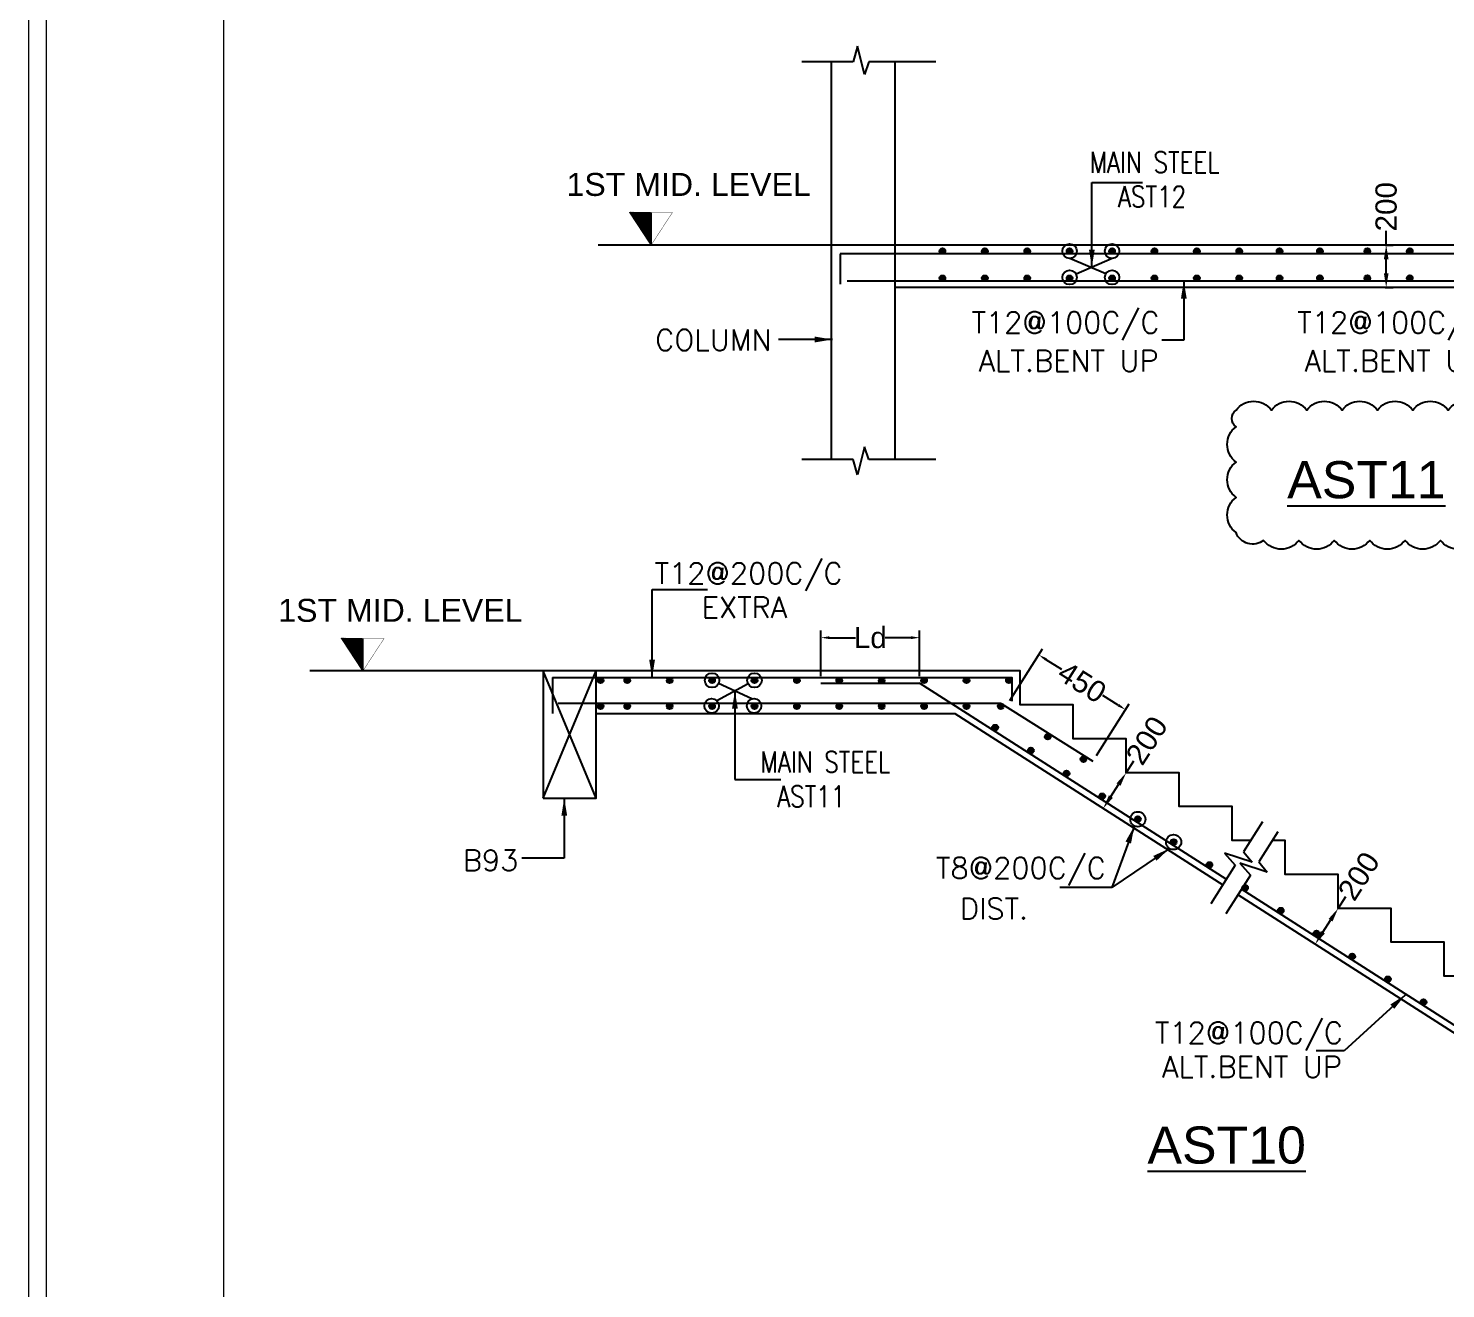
# Model space of a CAD drawing. Header units: metres. Extents: x 1798258 to 2151262, y -74142 to -14742.
# Drawn here: x 2067097 to 2087152, y -47756 to -29915 of the extents above; entities that cross this region are included whole.
import ezdxf
from ezdxf.enums import TextEntityAlignment as Align
from ezdxf.lldxf.tags import DXFTag

# ---------------------------------------------------------------- set-up
doc = ezdxf.new("R2010")
doc.units = ezdxf.units.M
doc.header["$MEASUREMENT"] = 0
for name, color, linetype in [('JW_  BAR', 221, 'Continuous'), ('JW_  SECTION', 4, 'Continuous'), ('JW_AREA', 2, 'Continuous'), ('JW_LEVEL', 7, 'Continuous')]:
    doc.layers.add(name, color=color, linetype=linetype)
doc.layers.add('JW_  TEMPLATE', color=7, linetype='Continuous', lineweight=0)
doc.layers.add('S-LINE-1', color=8, linetype='Continuous', lineweight=0)
doc.styles.add('new4', font='micross.ttf')
doc.styles.add('ROMANS', font='arial.ttf')
doc.styles.add('ROMANS-TITLE', font='ROMANS.shx', dxfattribs={"width": 0.8})
tags = doc.linetypes.add('HIDDEN', pattern=[0.375, 0.25, -0.125]).pattern_tags.tags
tags[6:7] = [DXFTag(74, 4), DXFTag(75, 0), DXFTag(340, '0'), DXFTag(46, 1.0), DXFTag(50, 0.0), DXFTag(44, 0.0), DXFTag(45, 0.0)]
tags[4:5] = [DXFTag(74, 4), DXFTag(75, 0), DXFTag(340, '0'), DXFTag(46, 1.0), DXFTag(50, 0.0), DXFTag(44, 0.0), DXFTag(45, 0.0)]
doc.dimstyles.new('100mm', dxfattribs={"dimscale": 100, "dimtxt": 1.5, "dimasz": 1.2, "dimexe": 1, "dimexo": 1, "dimgap": 0.09, "dimtad": 0, "dimdec": 0, "dimzin": 0, "dimdsep": 46, "dimtxsty": 'ROMANS', "dimcen": 0.09, "dimclrd": 8, "dimclre": 8, "dimclrt": 2, "dimadec": 0, "dimazin": 0, "dimtfac": 1, "dimtdec": 0, "dimtofl": 0, "dimtmove": 0, "dimatfit": 3, "dimfxl": 1, "dimtolj": 1, "dimtzin": 0, "dimarcsym": 0})

# ---------------------------------------------------------------- blocks, each defined once
blk = doc.blocks.new('*D30')
at = {"color": 8, "lineweight": -2, "transparency": 16777216}
for p, q in [((2085631, -42373), (2085738, -42204)), ((2085415, -42710), (2085523, -42541))]:
    blk.add_line(p, q, dxfattribs=at)
at = {"color": 8, "linetype": 'Continuous', "transparency": 16777216}
for points in [[(2085495, -42523), (2085551, -42559), (2085631, -42373)], [(2085387, -42692), (2085443, -42728), (2085307, -42878)]]:
    blk.add_solid(points, dxfattribs=at)
at = {"layer": 'Defpoints', "color": 0, "linetype": 'Continuous', "transparency": 16777216}
for p in [(2085631, -42373, 0), (2085307, -42878, 0), (2085307, -42878)]:
    blk.add_point(p, dxfattribs=at)
at = {"color": 2, "linetype": 'Continuous', "transparency": 16777216, "insert": (2085923, -41916), "char_height": 300, "attachment_point": 5, "rotation": 57.3808, "style": 'ROMANS'}
blk.add_mtext('\\A1;200', dxfattribs=at)
blk = doc.blocks.new('*D31')
at = {"layer": 'Defpoints', "color": 0, "ltscale": 1500, "transparency": 16777216}
for p in [(2081395, -38785), (2080933, -39516, 0), (2082159, -40292, 0)]:
    blk.add_point(p, dxfattribs=at)
at = {"layer": 'JW_  SECTION', "color": 8, "lineweight": -2, "ltscale": 1500, "transparency": 16777216}
for p, q in [((2080986, -39432), (2081448, -38701)), ((2081496, -38849), (2081716, -38988)), ((2082213, -40207), (2082675, -39476)), ((2082520, -39496), (2082301, -39358))]:
    blk.add_line(p, q, dxfattribs=at)
at = {"layer": 'JW_  SECTION', "color": 8, "ltscale": 1500, "transparency": 16777216}
for points in [[(2081507, -38832), (2081486, -38866), (2081395, -38785)], [(2082531, -39479), (2082509, -39513), (2082621, -39560)]]:
    blk.add_solid(points, dxfattribs=at)
at = {"layer": 'JW_  SECTION', "color": 2, "ltscale": 1500, "transparency": 16777216, "insert": (2082008, -39173), "char_height": 300, "attachment_point": 5, "rotation": 327.7071, "style": 'ROMANS'}
blk.add_mtext('\\A1;450', dxfattribs=at)
blk = doc.blocks.new('*D32')
at = {"layer": 'Defpoints', "color": 0, "ltscale": 1500, "transparency": 16777216}
for p in [(2078313, -38541), (2078313, -39186, 0), (2079709, -39186, 0)]:
    blk.add_point(p, dxfattribs=at)
at = {"layer": 'JW_  SECTION', "color": 8, "lineweight": -2, "ltscale": 1500, "transparency": 16777216}
for p, q in [((2078313, -39086), (2078313, -38441)), ((2079709, -39086), (2079709, -38441)), ((2078433, -38541), (2078800, -38541)), ((2079589, -38541), (2079223, -38541))]:
    blk.add_line(p, q, dxfattribs=at)
at = {"layer": 'JW_  SECTION', "color": 8, "ltscale": 1500, "transparency": 16777216}
for points in [[(2078433, -38521), (2078433, -38561), (2078313, -38541)], [(2079589, -38521), (2079589, -38561), (2079709, -38541)]]:
    blk.add_solid(points, dxfattribs=at)
at = {"layer": 'JW_  SECTION', "color": 2, "ltscale": 1500, "transparency": 16777216, "insert": (2079011, -38541), "char_height": 300, "attachment_point": 5, "style": 'ROMANS'}
blk.add_mtext('\\A1;Ld', dxfattribs=at)
blk = doc.blocks.new('*D41')
at = {"color": 8, "lineweight": -2, "transparency": 16777216}
for p, q in [((2082631, -40453), (2082738, -40284)), ((2082415, -40790), (2082523, -40621))]:
    blk.add_line(p, q, dxfattribs=at)
at = {"color": 8, "linetype": 'Continuous', "transparency": 16777216}
for points in [[(2082495, -40603), (2082551, -40639), (2082631, -40453)], [(2082387, -40772), (2082443, -40808), (2082307, -40958)]]:
    blk.add_solid(points, dxfattribs=at)
at = {"layer": 'Defpoints', "color": 0, "linetype": 'Continuous', "transparency": 16777216}
for p in [(2082631, -40453, 0), (2082307, -40958, 0), (2082307, -40958)]:
    blk.add_point(p, dxfattribs=at)
at = {"color": 2, "linetype": 'Continuous', "transparency": 16777216, "insert": (2082923, -39996), "char_height": 300, "attachment_point": 5, "rotation": 57.3808, "style": 'ROMANS'}
blk.add_mtext('\\A1;200', dxfattribs=at)
blk = doc.blocks.new('*D25')
at = {"color": 8, "lineweight": -2, "transparency": 16777216}
for p, q in [((2086311, -32984), (2086311, -32784)), ((2086298, -32984), (2086411, -32984)), ((2086311, -33384), (2086311, -33184)), ((2086298, -33584), (2086411, -33584))]:
    blk.add_line(p, q, dxfattribs=at)
at = {"color": 8, "transparency": 16777216}
for points in [[(2086344, -33184), (2086278, -33184), (2086311, -32984)], [(2086278, -33384), (2086344, -33384), (2086311, -33584)]]:
    blk.add_solid(points, dxfattribs=at)
at = {"layer": 'Defpoints', "color": 0, "transparency": 16777216}
for p in [(2086198, -32984), (2086311, -32984), (2086198, -33584)]:
    blk.add_point(p, dxfattribs=at)
at = {"color": 2, "transparency": 16777216, "insert": (2086311, -32441), "char_height": 300, "attachment_point": 5, "rotation": 90, "style": 'ROMANS'}
blk.add_mtext('\\A1;200', dxfattribs=at)

msp = doc.modelspace()

# ---------------------------------------------------------------- hatches: boundary and pattern name
at = {"layer": 'JW_  BAR'}
h = msp.add_hatch(color=256, dxfattribs=at)
h.dxf.hatch_style = 1
edge = h.paths.add_edge_path()
edge.add_arc((2080031.5, -33069), 40.5, -180, 180, ccw=False)
h = msp.add_hatch(color=256, dxfattribs=at)
h.dxf.hatch_style = 1
edge = h.paths.add_edge_path()
edge.add_arc((2080631.5, -33069), 40.5, -180, 180, ccw=False)
h = msp.add_hatch(color=256, dxfattribs=at)
h.dxf.hatch_style = 1
edge = h.paths.add_edge_path()
edge.add_arc((2081231.5, -33069), 40.5, 360, 720)
h = msp.add_hatch(color=256, dxfattribs=at)
h.dxf.hatch_style = 1
edge = h.paths.add_edge_path()
edge.add_arc((2081831.5, -33069), 40.5, 360, 720)
h = msp.add_hatch(color=256, dxfattribs=at)
h.dxf.hatch_style = 1
edge = h.paths.add_edge_path()
edge.add_arc((2082431.5, -33069), 40.5, 360, 720)
h = msp.add_hatch(color=256, dxfattribs=at)
h.dxf.hatch_style = 1
edge = h.paths.add_edge_path()
edge.add_arc((2083031.5, -33069), 40.5, 360, 720)
h = msp.add_hatch(color=256, dxfattribs=at)
h.dxf.hatch_style = 1
edge = h.paths.add_edge_path()
edge.add_arc((2083631.5, -33069), 40.5, 360, 720)
h = msp.add_hatch(color=256, dxfattribs=at)
h.dxf.hatch_style = 1
edge = h.paths.add_edge_path()
edge.add_arc((2084231.5, -33069), 40.5, 360, 720)
h = msp.add_hatch(color=256, dxfattribs=at)
h.dxf.hatch_style = 1
edge = h.paths.add_edge_path()
edge.add_arc((2084802, -33069), 40.5, 360, 720)
h = msp.add_hatch(color=256, dxfattribs=at)
h.dxf.hatch_style = 1
edge = h.paths.add_edge_path()
edge.add_arc((2085372.4, -33069), 40.5, 360, 720)
h = msp.add_hatch(color=256, dxfattribs=at)
h.dxf.hatch_style = 1
edge = h.paths.add_edge_path()
edge.add_arc((2086044.3, -33069), 40.5, 360, 720)
h = msp.add_hatch(color=256, dxfattribs=at)
h.dxf.hatch_style = 1
edge = h.paths.add_edge_path()
edge.add_arc((2086644.3, -33069), 40.5, 360, 720)
h = msp.add_hatch(color=256, dxfattribs=at)
h.dxf.hatch_style = 1
edge = h.paths.add_edge_path()
edge.add_arc((2080031.5, -33452.9), 40.5, -180, 180, ccw=False)
h = msp.add_hatch(color=256, dxfattribs=at)
h.dxf.hatch_style = 1
edge = h.paths.add_edge_path()
edge.add_arc((2080631.5, -33452.9), 40.5, -180, 180, ccw=False)
h = msp.add_hatch(color=256, dxfattribs=at)
h.dxf.hatch_style = 1
edge = h.paths.add_edge_path()
edge.add_arc((2081231.5, -33452.9), 40.5, 360, 720)
h = msp.add_hatch(color=256, dxfattribs=at)
h.dxf.hatch_style = 1
edge = h.paths.add_edge_path()
edge.add_arc((2081831.5, -33452.9), 40.5, 360, 720)
h = msp.add_hatch(color=256, dxfattribs=at)
h.dxf.hatch_style = 1
edge = h.paths.add_edge_path()
edge.add_arc((2082431.5, -33452.9), 40.5, 360, 720)
h = msp.add_hatch(color=256, dxfattribs=at)
h.dxf.hatch_style = 1
edge = h.paths.add_edge_path()
edge.add_arc((2083031.5, -33452.9), 40.5, 360, 720)
h = msp.add_hatch(color=256, dxfattribs=at)
h.dxf.hatch_style = 1
edge = h.paths.add_edge_path()
edge.add_arc((2083631.5, -33452.9), 40.5, 360, 720)
h = msp.add_hatch(color=256, dxfattribs=at)
h.dxf.hatch_style = 1
edge = h.paths.add_edge_path()
edge.add_arc((2084231.5, -33452.9), 40.5, 360, 720)
h = msp.add_hatch(color=256, dxfattribs=at)
h.dxf.hatch_style = 1
edge = h.paths.add_edge_path()
edge.add_arc((2084802, -33452.9), 40.5, 360, 720)
h = msp.add_hatch(color=256, dxfattribs=at)
h.dxf.hatch_style = 1
edge = h.paths.add_edge_path()
edge.add_arc((2085372.4, -33450.6), 40.5, 360, 720)
h = msp.add_hatch(color=256, dxfattribs=at)
h.dxf.hatch_style = 1
edge = h.paths.add_edge_path()
edge.add_arc((2086044.3, -33450.6), 40.5, 360, 720)
h = msp.add_hatch(color=256, dxfattribs=at)
h.dxf.hatch_style = 1
edge = h.paths.add_edge_path()
edge.add_arc((2086644.3, -33450.6), 40.5, 360, 720)
h = msp.add_hatch(color=256, dxfattribs=at)
h.dxf.hatch_style = 1
edge = h.paths.add_edge_path()
edge.add_arc((2075194.4, -39145.1), 40.5, -180, 180, ccw=False)
h = msp.add_hatch(color=256, dxfattribs=at)
h.dxf.hatch_style = 1
edge = h.paths.add_edge_path()
edge.add_arc((2075572, -39145.1), 40.5, 360, 720)
h = msp.add_hatch(color=256, dxfattribs=at)
h.dxf.hatch_style = 1
edge = h.paths.add_edge_path()
edge.add_arc((2076172, -39145.1), 40.5, 360, 720)
h = msp.add_hatch(color=256, dxfattribs=at)
h.dxf.hatch_style = 1
edge = h.paths.add_edge_path()
edge.add_arc((2076772, -39145.1), 40.5, 360, 720)
h = msp.add_hatch(color=256, dxfattribs=at)
h.dxf.hatch_style = 1
edge = h.paths.add_edge_path()
edge.add_arc((2077372, -39145.1), 40.5, -180, 180, ccw=False)
h = msp.add_hatch(color=256, dxfattribs=at)
h.dxf.hatch_style = 1
edge = h.paths.add_edge_path()
edge.add_arc((2077972, -39145.1), 40.5, -180, 180, ccw=False)
h = msp.add_hatch(color=256, dxfattribs=at)
h.dxf.hatch_style = 1
edge = h.paths.add_edge_path()
edge.add_arc((2078572, -39145.1), 40.5, 360, 720)
h = msp.add_hatch(color=256, dxfattribs=at)
h.dxf.hatch_style = 1
edge = h.paths.add_edge_path()
edge.add_arc((2079172, -39145.1), 40.5, -180, 180, ccw=False)
h = msp.add_hatch(color=256, dxfattribs=at)
h.dxf.hatch_style = 1
edge = h.paths.add_edge_path()
edge.add_arc((2079772, -39145.1), 40.5, -180, 180, ccw=False)
h = msp.add_hatch(color=256, dxfattribs=at)
h.dxf.hatch_style = 1
edge = h.paths.add_edge_path()
edge.add_arc((2080372, -39145.1), 40.5, -180, 180, ccw=False)
h = msp.add_hatch(color=256, dxfattribs=at)
h.dxf.hatch_style = 1
edge = h.paths.add_edge_path()
edge.add_arc((2080972, -39145.1), 40.5, 360, 720)
h = msp.add_hatch(color=256, dxfattribs=at)
h.dxf.hatch_style = 1
edge = h.paths.add_edge_path()
edge.add_arc((2075194.4, -39512.9), 40.5, -180, 180, ccw=False)
h = msp.add_hatch(color=256, dxfattribs=at)
h.dxf.hatch_style = 1
edge = h.paths.add_edge_path()
edge.add_arc((2075572, -39512.9), 40.5, 360, 720)
h = msp.add_hatch(color=256, dxfattribs=at)
h.dxf.hatch_style = 1
edge = h.paths.add_edge_path()
edge.add_arc((2076172, -39512.9), 40.5, 360, 720)
h = msp.add_hatch(color=256, dxfattribs=at)
h.dxf.hatch_style = 1
edge = h.paths.add_edge_path()
edge.add_arc((2076772, -39512.9), 40.5, 360, 720)
h = msp.add_hatch(color=256, dxfattribs=at)
h.dxf.hatch_style = 1
edge = h.paths.add_edge_path()
edge.add_arc((2077372, -39512.9), 40.5, -180, 180, ccw=False)
h = msp.add_hatch(color=256, dxfattribs=at)
h.dxf.hatch_style = 1
edge = h.paths.add_edge_path()
edge.add_arc((2077972, -39512.9), 40.5, -180, 180, ccw=False)
h = msp.add_hatch(color=256, dxfattribs=at)
h.dxf.hatch_style = 1
edge = h.paths.add_edge_path()
edge.add_arc((2078572, -39512.9), 40.5, 360, 720)
h = msp.add_hatch(color=256, dxfattribs=at)
h.dxf.hatch_style = 1
edge = h.paths.add_edge_path()
edge.add_arc((2079172, -39512.9), 40.5, -180, 180, ccw=False)
h = msp.add_hatch(color=256, dxfattribs=at)
h.dxf.hatch_style = 1
edge = h.paths.add_edge_path()
edge.add_arc((2079772, -39512.9), 40.5, -180, 180, ccw=False)
h = msp.add_hatch(color=256, dxfattribs=at)
h.dxf.hatch_style = 1
edge = h.paths.add_edge_path()
edge.add_arc((2080372, -39512.9), 40.5, -180, 180, ccw=False)
h = msp.add_hatch(color=256, dxfattribs=at)
h.dxf.hatch_style = 1
edge = h.paths.add_edge_path()
edge.add_arc((2080856, -39512.9), 40.5, 360, 720)
h = msp.add_hatch(color=256, dxfattribs=at)
h.dxf.hatch_style = 1
edge = h.paths.add_edge_path()
edge.add_arc((2080777.9, -39814.5), 40.5, 360, 720)
h = msp.add_hatch(color=256, dxfattribs=at)
h.dxf.hatch_style = 1
edge = h.paths.add_edge_path()
edge.add_arc((2081522.2, -39942.5), 40.5, 360, 720)
h = msp.add_hatch(color=256, dxfattribs=at)
h.dxf.hatch_style = 1
edge = h.paths.add_edge_path()
edge.add_arc((2081283.1, -40138.3), 40.5, 360, 720)
h = msp.add_hatch(color=256, dxfattribs=at)
h.dxf.hatch_style = 1
edge = h.paths.add_edge_path()
edge.add_arc((2082026.5, -40261.2), 40.5, 360, 720)
h = msp.add_hatch(color=256, dxfattribs=at)
h.dxf.hatch_style = 1
edge = h.paths.add_edge_path()
edge.add_arc((2081788.2, -40462.1), 40.5, 360, 720)
h = msp.add_hatch(color=256, dxfattribs=at)
h.dxf.hatch_style = 1
edge = h.paths.add_edge_path()
edge.add_arc((2082293.4, -40785.9), 40.5, 360, 720)
h = msp.add_hatch(color=256, dxfattribs=at)
h.dxf.hatch_style = 1
edge = h.paths.add_edge_path()
edge.add_arc((2082798.5, -41109.6), 40.5, 360, 720)
h = msp.add_hatch(color=256, dxfattribs=at)
h.dxf.hatch_style = 1
edge = h.paths.add_edge_path()
edge.add_arc((2083303.6, -41433.4), 40.5, 360, 720)
h = msp.add_hatch(color=256, dxfattribs=at)
h.dxf.hatch_style = 1
edge = h.paths.add_edge_path()
edge.add_arc((2083808.8, -41757.2), 40.5, 360, 720)
h = msp.add_hatch(color=256, dxfattribs=at)
h.dxf.hatch_style = 1
edge = h.paths.add_edge_path()
edge.add_arc((2084313.9, -42081), 40.5, 360, 720)
h = msp.add_hatch(color=256, dxfattribs=at)
h.dxf.hatch_style = 1
edge = h.paths.add_edge_path()
edge.add_arc((2084819.1, -42404.8), 40.5, 360, 720)
h = msp.add_hatch(color=256, dxfattribs=at)
h.dxf.hatch_style = 1
edge = h.paths.add_edge_path()
edge.add_arc((2085324.2, -42728.5), 40.5, 360, 720)
h = msp.add_hatch(color=256, dxfattribs=at)
h.dxf.hatch_style = 1
edge = h.paths.add_edge_path()
edge.add_arc((2085829.3, -43052.3), 40.5, 360, 720)
h = msp.add_hatch(color=256, dxfattribs=at)
h.dxf.hatch_style = 1
edge = h.paths.add_edge_path()
edge.add_arc((2086334.5, -43376.1), 40.5, 360, 720)
h = msp.add_hatch(color=256, dxfattribs=at)
h.dxf.hatch_style = 1
edge = h.paths.add_edge_path()
edge.add_arc((2086839.6, -43699.9), 40.5, 360, 720)
at = {"layer": 'JW_LEVEL'}
h = msp.add_hatch(dxfattribs=at)
h.set_pattern_fill('ANSI31', color=1, scale=2, style=0)
h.set_pattern_definition([(45, (1230104.72328, 1041360.09482), (-0.176776695297, 0.176776695297), [])])
h.paths.add_polyline_path([(2075909.2, -32983.8), (2075909.2, -32522.7), (2075607.2, -32522.7)])
h = msp.add_hatch(dxfattribs=at)
h.set_pattern_fill('ANSI31', color=1, scale=2, style=0)
h.set_pattern_definition([(45, (1226025.62056, 1035331.06105), (-0.176776695297, 0.176776695297), [])])
h.paths.add_polyline_path([(2071830.1, -39012.8), (2071830.1, -38551.7), (2071528.1, -38551.7)])

# ---------------------------------------------------------------- linework, layer by layer
msp.add_lwpolyline([(2084186, -35320.5, -0.5), (2084686, -35320.5, -0.5), (2085186, -35320.5, -0.5), (2085686, -35320.5, -0.5), (2086186, -35320.5, -0.5), (2086686, -35320.5, -0.5), (2087186, -35320.5, -0.5), (2087686, -35320.5, -0.5), (2087960, -35546.5, -0.5), (2087960, -36046.5, -0.5), (2087960, -36546.5, -0.5), (2087960, -37046.5, -0.5), (2087577, -37163.5, -0.5), (2087077, -37163.5, -0.5), (2086577, -37163.5, -0.5), (2086077, -37163.5, -0.5), (2085577, -37163.5, -0.5), (2085077, -37163.5, -0.5), (2084577, -37163.5, -0.5), (2084186, -37054.5, -0.5), (2084186, -36554.5, -0.5), (2084186, -36054.5, -0.5), (2084186, -35554.5, -0.5)], format="xyb", close=True)
at = {"layer": 'JW_  BAR'}
for p, q in [((2080072, -33069, -54176), (2079991, -33069, -54176)), ((2080031.5, -33028.5, -54176), (2080031.5, -33109.5, -54176)), ((2080672, -33069, -54176), (2080591, -33069, -54176)), ((2080631.5, -33028.5, -54176), (2080631.5, -33109.5, -54176)), ((2081191, -33069, -54176), (2081272, -33069, -54176)), ((2081231.5, -33028.5, -54176), (2081231.5, -33109.5, -54176)), ((2081791, -33069, -54176), (2081872, -33069, -54176)), ((2081831.5, -33028.5, -54176), (2081831.5, -33109.5, -54176)), ((2082391, -33069, -54176), (2082472, -33069, -54176)), ((2082431.5, -33028.5, -54176), (2082431.5, -33109.5, -54176)), ((2082991, -33069, -54176), (2083072, -33069, -54176)), ((2083031.5, -33028.5, -54176), (2083031.5, -33109.5, -54176)), ((2083591, -33069, -54176), (2083672, -33069, -54176)), ((2083631.5, -33028.5, -54176), (2083631.5, -33109.5, -54176)), ((2084191, -33069, -54176), (2084272, -33069, -54176)), ((2084231.5, -33028.5, -54176), (2084231.5, -33109.5, -54176)), ((2084761.5, -33069, -54176), (2084842.5, -33069, -54176)), ((2084802, -33028.5, -54176), (2084802, -33109.5, -54176)), ((2085331.9, -33069, -54176), (2085412.9, -33069, -54176)), ((2085372.4, -33028.5, -54176), (2085372.4, -33109.5, -54176)), ((2086003.8, -33069, -54176), (2086084.8, -33069, -54176)), ((2086044.3, -33028.5, -54176), (2086044.3, -33109.5, -54176)), ((2086603.8, -33069, -54176), (2086684.8, -33069, -54176)), ((2086644.3, -33028.5, -54176), (2086644.3, -33109.5, -54176)), ((2080072, -33452.9, -54176), (2079991, -33452.9, -54176)), ((2080031.5, -33412.4, -54176), (2080031.5, -33493.4, -54176)), ((2080672, -33452.9, -54176), (2080591, -33452.9, -54176)), ((2080631.5, -33412.4, -54176), (2080631.5, -33493.4, -54176)), ((2081191, -33452.9, -54176), (2081272, -33452.9, -54176)), ((2081231.5, -33412.4, -54176), (2081231.5, -33493.4, -54176)), ((2081791, -33452.9, -54176), (2081872, -33452.9, -54176)), ((2081831.5, -33412.4, -54176), (2081831.5, -33493.4, -54176)), ((2082391, -33452.9, -54176), (2082472, -33452.9, -54176)), ((2082431.5, -33412.4, -54176), (2082431.5, -33493.4, -54176)), ((2082991, -33452.9, -54176), (2083072, -33452.9, -54176)), ((2083031.5, -33412.4, -54176), (2083031.5, -33493.4, -54176)), ((2083591, -33452.9, -54176), (2083672, -33452.9, -54176)), ((2083631.5, -33412.4, -54176), (2083631.5, -33493.4, -54176)), ((2084191, -33452.9, -54176), (2084272, -33452.9, -54176)), ((2084231.5, -33412.4, -54176), (2084231.5, -33493.4, -54176)), ((2084761.5, -33452.9, -54176), (2084842.5, -33452.9, -54176)), ((2084802, -33412.4, -54176), (2084802, -33493.4, -54176)), ((2085331.9, -33450.6, -54176), (2085412.9, -33450.6, -54176)), ((2085372.4, -33410.1, -54176), (2085372.4, -33491.1, -54176)), ((2086003.8, -33450.6, -54176), (2086084.8, -33450.6, -54176)), ((2086044.3, -33410.1, -54176), (2086044.3, -33491.1, -54176)), ((2086603.8, -33450.6, -54176), (2086684.8, -33450.6, -54176)), ((2086644.3, -33410.1, -54176), (2086644.3, -33491.1, -54176)), ((2075194.4, -39104.6, -54176), (2075194.4, -39185.6, -54176)), ((2075572, -39104.6, -54176), (2075572, -39185.6, -54176)), ((2076172, -39104.6, -54176), (2076172, -39185.6, -54176)), ((2076772, -39104.6, -54176), (2076772, -39185.6, -54176)), ((2077372, -39104.6, -54176), (2077372, -39185.6, -54176)), ((2077972, -39104.6, -54176), (2077972, -39185.6, -54176)), ((2078572, -39104.6, -54176), (2078572, -39185.6, -54176)), ((2079172, -39104.6, -54176), (2079172, -39185.6, -54176)), ((2079772, -39104.6, -54176), (2079772, -39185.6, -54176)), ((2080372, -39104.6, -54176), (2080372, -39185.6, -54176)), ((2080972, -39104.6, -54176), (2080972, -39185.6, -54176)), ((2075234.9, -39145.1, -54176), (2075153.9, -39145.1, -54176)), ((2075531.5, -39145.1, -54176), (2075612.5, -39145.1, -54176)), ((2076131.5, -39145.1, -54176), (2076212.5, -39145.1, -54176)), ((2076731.5, -39145.1, -54176), (2076812.5, -39145.1, -54176)), ((2077412.5, -39145.1, -54176), (2077331.5, -39145.1, -54176)), ((2078012.5, -39145.1, -54176), (2077931.5, -39145.1, -54176)), ((2078531.5, -39145.1, -54176), (2078612.5, -39145.1, -54176)), ((2079212.5, -39145.1, -54176), (2079131.5, -39145.1, -54176)), ((2079812.5, -39145.1, -54176), (2079731.5, -39145.1, -54176)), ((2080412.5, -39145.1, -54176), (2080331.5, -39145.1, -54176)), ((2080931.5, -39145.1, -54176), (2081012.5, -39145.1, -54176)), ((2075194.4, -39472.4, -54176), (2075194.4, -39553.4, -54176)), ((2075572, -39472.4, -54176), (2075572, -39553.4, -54176)), ((2076172, -39472.4, -54176), (2076172, -39553.4, -54176)), ((2076772, -39472.4, -54176), (2076772, -39553.4, -54176)), ((2077372, -39472.4, -54176), (2077372, -39553.4, -54176)), ((2077972, -39472.4, -54176), (2077972, -39553.4, -54176)), ((2078572, -39472.4, -54176), (2078572, -39553.4, -54176)), ((2079172, -39472.4, -54176), (2079172, -39553.4, -54176)), ((2079772, -39472.4, -54176), (2079772, -39553.4, -54176)), ((2080372, -39472.4, -54176), (2080372, -39553.4, -54176)), ((2080856, -39472.4, -54176), (2080856, -39553.4, -54176)), ((2075234.9, -39512.9, -54176), (2075153.9, -39512.9, -54176)), ((2075531.5, -39512.9, -54176), (2075612.5, -39512.9, -54176)), ((2076131.5, -39512.9, -54176), (2076212.5, -39512.9, -54176)), ((2076731.5, -39512.9, -54176), (2076812.5, -39512.9, -54176)), ((2077412.5, -39512.9, -54176), (2077331.5, -39512.9, -54176)), ((2078012.5, -39512.9, -54176), (2077931.5, -39512.9, -54176)), ((2078531.5, -39512.9, -54176), (2078612.5, -39512.9, -54176)), ((2079212.5, -39512.9, -54176), (2079131.5, -39512.9, -54176)), ((2079812.5, -39512.9, -54176), (2079731.5, -39512.9, -54176)), ((2080412.5, -39512.9, -54176), (2080331.5, -39512.9, -54176)), ((2080815.5, -39512.9, -54176), (2080896.5, -39512.9, -54176)), ((2080737.4, -39814.5, -54176), (2080818.4, -39814.5, -54176)), ((2080777.9, -39774, -54176), (2080777.9, -39855, -54176)), ((2081522.2, -39902, -54176), (2081522.2, -39983, -54176)), ((2081283.1, -40097.8, -54176), (2081283.1, -40178.8, -54176)), ((2081481.7, -39942.5, -54176), (2081562.7, -39942.5, -54176)), ((2081242.6, -40138.3, -54176), (2081323.6, -40138.3, -54176)), ((2081986, -40261.2, -54176), (2082067, -40261.2, -54176)), ((2082026.5, -40220.7, -54176), (2082026.5, -40301.7, -54176)), ((2081747.7, -40462.1, -54176), (2081828.7, -40462.1, -54176)), ((2081788.2, -40421.6, -54176), (2081788.2, -40502.6, -54176)), ((2082252.9, -40785.9, -54176), (2082333.9, -40785.9, -54176)), ((2082293.4, -40745.4, -54176), (2082293.4, -40826.4, -54176)), ((2082758, -41109.6, -54176), (2082839, -41109.6, -54176)), ((2082798.5, -41069.1, -54176), (2082798.5, -41150.1, -54176)), ((2083263.1, -41433.4, -54176), (2083344.1, -41433.4, -54176)), ((2083303.6, -41392.9, -54176), (2083303.6, -41473.9, -54176)), ((2083768.3, -41757.2, -54176), (2083849.3, -41757.2, -54176)), ((2083808.8, -41716.7, -54176), (2083808.8, -41797.7, -54176)), ((2084273.4, -42081, -54176), (2084354.4, -42081, -54176)), ((2084313.9, -42040.5, -54176), (2084313.9, -42121.5, -54176)), ((2084778.6, -42404.8, -54176), (2084859.6, -42404.8, -54176)), ((2084819.1, -42364.3, -54176), (2084819.1, -42445.3, -54176)), ((2085324.2, -42688, -54176), (2085324.2, -42769, -54176)), ((2085283.7, -42728.5, -54176), (2085364.7, -42728.5, -54176)), ((2085788.8, -43052.3, -54176), (2085869.8, -43052.3, -54176)), ((2085829.3, -43011.8, -54176), (2085829.3, -43092.8, -54176)), ((2086294, -43376.1, -54176), (2086375, -43376.1, -54176)), ((2086334.5, -43335.6, -54176), (2086334.5, -43416.6, -54176)), ((2086799.1, -43699.9, -54176), (2086880.1, -43699.9, -54176)), ((2086839.6, -43659.4, -54176), (2086839.6, -43740.4, -54176))]:
    msp.add_line(p, q, dxfattribs=at)
at = {"layer": 'JW_  BAR', "ltscale": 1500}
for p, q in [((2085581.9, -33109.5, -54176), (2078584.6, -33109.5, -54176)), ((2078584.6, -33109.5, -54176), (2078584.6, -33536.6, -54176)), ((2092734.9, -33109.5, -54176), (2085236.3, -33109.5, -54176)), ((2085469.1, -33493.8, -54176), (2078683.5, -33493.8, -54176)), ((2092601.1, -33493.8, -54176), (2085137.4, -33493.8, -54176)), ((2074514.9, -39102.8, -54176), (2074514.9, -39613.8, -54176)), ((2078313, -39185.6, -54176), (2079709.4, -39185.6, -54176)), ((2084047.4, -41961.9, -54176), (2079709.4, -39185.6, -54176)), ((2080860.5, -39470.6, -54176), (2074595.8, -39470.6, -54176)), ((2080860.5, -39470.6, -54176), (2082159.4, -40291.5, -54176)), ((2087654.8, -44270.6, -54176), (2084264.6, -42100.9, -54176))]:
    msp.add_line(p, q, dxfattribs=at)
at = {"layer": 'JW_  BAR', "ltscale": 1500, "elevation": -54176, "flags": 128}
msp.add_lwpolyline([(2074514.9, -39102.8), (2081012.5, -39102.8), (2081012.5, -39439.3)], dxfattribs=at)
at = {"layer": 'JW_  BAR'}
for centre in [(2080031.5, -33069, -54176), (2080631.5, -33069, -54176), (2081231.5, -33069, -54176), (2081831.5, -33069, -54176), (2082431.5, -33069, -54176), (2083031.5, -33069, -54176), (2083631.5, -33069, -54176), (2084231.5, -33069, -54176), (2084802, -33069, -54176), (2085372.4, -33069, -54176), (2086044.3, -33069, -54176), (2086644.3, -33069, -54176), (2080031.5, -33452.9, -54176), (2080631.5, -33452.9, -54176), (2081231.5, -33452.9, -54176), (2081831.5, -33452.9, -54176), (2082431.5, -33452.9, -54176), (2083031.5, -33452.9, -54176), (2083631.5, -33452.9, -54176), (2084231.5, -33452.9, -54176), (2084802, -33452.9, -54176), (2085372.4, -33450.6, -54176), (2086044.3, -33450.6, -54176), (2086644.3, -33450.6, -54176), (2075194.4, -39145.1, -54176), (2075572, -39145.1, -54176), (2076172, -39145.1, -54176), (2076772, -39145.1, -54176), (2077372, -39145.1, -54176), (2077972, -39145.1, -54176), (2078572, -39145.1, -54176), (2079172, -39145.1, -54176), (2079772, -39145.1, -54176), (2080372, -39145.1, -54176), (2080972, -39145.1, -54176), (2075194.4, -39512.9, -54176), (2075572, -39512.9, -54176), (2076172, -39512.9, -54176), (2076772, -39512.9, -54176), (2077372, -39512.9, -54176), (2077972, -39512.9, -54176), (2078572, -39512.9, -54176), (2079172, -39512.9, -54176), (2079772, -39512.9, -54176), (2080372, -39512.9, -54176), (2080856, -39512.9, -54176), (2080777.9, -39814.5, -54176), (2081522.2, -39942.5, -54176), (2081283.1, -40138.3, -54176), (2082026.5, -40261.2, -54176), (2081788.2, -40462.1, -54176), (2082293.4, -40785.9, -54176), (2082798.5, -41109.6, -54176), (2083303.6, -41433.4, -54176), (2083808.8, -41757.2, -54176), (2084313.9, -42081, -54176), (2084819.1, -42404.8, -54176), (2085324.2, -42728.5, -54176), (2085829.3, -43052.3, -54176), (2086334.5, -43376.1, -54176), (2086839.6, -43699.9, -54176)]:
    msp.add_circle(centre, 40.5, dxfattribs=at)
at = {"layer": 'JW_  SECTION', "color": 8, "ltscale": 4500}
for p, q in [((2078828.7, -30169.8, -54176), (2078766.9, -30388, -54176)), ((2078928.9, -30566.9, -54176), (2078828.7, -30169.8, -54176)), ((2078766.9, -30388, -54176), (2078042.7, -30388, -54176)), ((2078988, -30388, -54176), (2078928.9, -30566.9, -54176)), ((2079937.2, -30388, -54176), (2078988, -30388, -54176)), ((2078928.9, -35839, -54176), (2078828.7, -36236.1, -54176)), ((2078988, -36017.9, -54176), (2078928.9, -35839, -54176)), ((2078766.9, -36017.9, -54176), (2078042.7, -36017.9, -54176)), ((2078828.7, -36236.1, -54176), (2078766.9, -36017.9, -54176)), ((2079937.2, -36017.9, -54176), (2078988, -36017.9, -54176)), ((2084561.3, -41148.8, -45207.8), (2084293.7, -41572.2, -45207.8)), ((2084776.8, -41290.5, -45207.8), (2084509.2, -41713.9, -45207.8)), ((2084413.3, -41717.7, -45207.8), (2084024.1, -41590.2, -45207.8)), ((2084024.1, -41590.2, -45207.8), (2084175.5, -41759.1, -45207.8)), ((2084293.7, -41572.2, -45207.8), (2084413.3, -41717.7, -45207.8)), ((2084509.2, -41713.9, -45207.8), (2084628.9, -41859.4, -45207.8)), ((2084175.5, -41759.1, -45207.8), (2083828, -42309, -45207.8)), ((2084391, -41900.8, -45207.8), (2084043.5, -42450.7, -45207.8)), ((2084628.9, -41859.4, -45207.8), (2084239.6, -41732, -45207.8)), ((2084239.6, -41732, -45207.8), (2084391, -41900.8, -45207.8))]:
    msp.add_line(p, q, dxfattribs=at)
at = {"layer": 'JW_  SECTION', "ltscale": 4500}
for p, q in [((2078459.6, -36017.9, -54176), (2078459.6, -30388, -54176)), ((2079359.6, -30388, -54176), (2079359.6, -36017.9, -54176)), ((2092859.6, -32983.8, -54176), (2079359.6, -32983.8, -54176)), ((2091959.6, -33583.8, -54176), (2079359.6, -33583.8, -54176))]:
    msp.add_line(p, q, dxfattribs=at)
at = {"layer": 'JW_  SECTION', "color": 8, "linetype": 'HIDDEN', "ltscale": 700}
for p, q in [((2079359.6, -32983.8, -54176), (2075158.3, -32983.8, -54176)), ((2075130.5, -39012.8, -54176), (2071079.2, -39012.8, -54176))]:
    msp.add_line(p, q, dxfattribs=at)
at = {"layer": 'JW_  SECTION', "color": 8, "ltscale": 1500}
for p, q in [((2074380.5, -40812.8, -54176), (2075130.5, -39012.8, -54176)), ((2075130.5, -40812.8, -54176), (2074380.5, -39012.8, -54176))]:
    msp.add_line(p, q, dxfattribs=at)
at = {"layer": 'JW_  SECTION', "ltscale": 4500, "elevation": -54176}
msp.add_lwpolyline([(2074380.5, -40812.8), (2075130.5, -40812.8), (2075130.5, -39012.8), (2074380.5, -39012.8)], close=True, dxfattribs=at)
at = {"layer": 'JW_  SECTION', "ltscale": 1500, "elevation": -54176, "flags": 128}
for points in [[(2084394.4, -41412.8), (2084130.5, -41412.8), (2084130.5, -40932.8), (2083380.5, -40932.8), (2083380.5, -40452.8), (2082630.5, -40452.8), (2082630.5, -39972.8), (2081880.5, -39972.8), (2081880.5, -39492.8), (2081130.5, -39492.8), (2081130.5, -39012.8), (2075130.5, -39012.8)], [(2075130.5, -39612.8), (2080205, -39612.8), (2083997.8, -42040.2)], [(2085630.5, -42372.8), (2085630.5, -41892.8), (2084880.5, -41892.8), (2084880.5, -41412.8), (2084699.5, -41412.8)], [(2084215.1, -42179.3), (2087705, -44412.8)], [(2094105.5, -43812.8), (2087880.5, -43812.8), (2087880.5, -43332.8), (2087130.5, -43332.8), (2087130.5, -42852.8), (2086380.5, -42852.8), (2086380.5, -42372.8), (2085630.5, -42372.8), (2085630.5, -42372.8)]]:
    msp.add_lwpolyline(points, dxfattribs=at)
at = {"layer": 'JW_  SECTION', "color": 8, "ltscale": 1500}
for centre in [(2082797.4, -41111.4, -54176), (2083302.7, -41434.9, -54176)]:
    msp.add_circle(centre, 106.9, dxfattribs=at)
at = {"layer": 'JW_  TEMPLATE'}
for points in [[(2067097.3, -14742.3), (2067097.3, -74142.3), (2151197.3, -74142.3), (2151197.3, -14742.3)], [(2067347.3, -14992.3), (2067347.3, -73892.3), (2150947.3, -73892.3), (2150947.3, -14992.3)]]:
    msp.add_lwpolyline(points, close=True, dxfattribs=at)
at = {"layer": 'JW_AREA', "color": 8, "ltscale": 1500}
for p, q in [((2082343.5, -33388.3, -54176), (2081832.8, -33171.6, -54176)), ((2082431.5, -33171.6, -54176), (2081924, -33396.6, -54176)), ((2077282, -39194.3, -54176), (2076840.5, -39435.6, -54176)), ((2077334, -39408.8, -54176), (2076864.9, -39188.7, -54176))]:
    msp.add_line(p, q, dxfattribs=at)
for centre in [(2081831.5, -33069, -54176), (2082431.5, -33069, -54176), (2081831.5, -33441.1, -54176), (2082431.5, -33441.1, -54176), (2076772, -39145.1, -54176), (2077372, -39145.1, -54176), (2076766.1, -39506.3, -54176), (2077366.1, -39506.3, -54176)]:
    msp.add_circle(centre, 102.6, dxfattribs=at)
at = {"layer": 'JW_LEVEL', "color": 7}
for p, q in [((2075909.2, -32983.8, -54176), (2075909.2, -32522.7, -54176)), ((2071830.1, -39012.8, -54176), (2071830.1, -38551.7, -54176))]:
    msp.add_line(p, q, dxfattribs=at)
at = {"layer": 'JW_LEVEL', "color": 7, "const_width": 5, "elevation": -54176}
for points in [[(2075607.2, -32522.7), (2076211.1, -32522.7), (2075909.2, -32983.8), (2075909.2, -32983.8)], [(2071528.1, -38551.7), (2072132, -38551.7), (2071830.1, -39012.8), (2071830.1, -39012.8)]]:
    msp.add_lwpolyline(points, close=True, dxfattribs=at)
at = {"layer": 'S-LINE-1'}
msp.add_lwpolyline([(2069861.9, -19163.9), (2103408.7, -19163.9), (2103408.7, -55766.9), (2069861.9, -55766.9)], close=True, dxfattribs=at)

# ---------------------------------------------------------------- texts
at = {"style": 'new4'}
for s, p in [('%%UAST11', (2086031.1, -36304.8, -54176)), ('%%UAST10', (2084053.4, -45723.3, -54176))]:
    msp.add_text(s, height=525, dxfattribs=at).set_placement(p, align=Align.MIDDLE)
at = {"layer": 'JW_  SECTION', "color": 2, "style": 'ROMANS-TITLE'}
for s, p in [('T12@100C/C ', (2081875.7, -34079.2, -54176)), ('T12@100C/C ', (2086487.3, -34079.2, -54176)), ('COLUMN', (2076790.7, -34326.3, -54176)), (' ALT.BENT UP', (2081713.6, -34621.7, -54176)), (' ALT.BENT UP', (2086325.2, -34621.7, -54176)), ('T12@200C/C ', (2077391.2, -37629.7, -63144.1)), ('EXTRA', (2077229, -38111.5, -63144.1)), ('B93', (2073638.7, -41692.7, -54176)), ('T8@200C/C ', (2081244.8, -41800.8, -63144.1)), (' DIST.', (2080659, -42377, -63144.1)), ('T12@100C/C ', (2084471.4, -44134.1, -63144.1)), (' ALT.BENT UP', (2084309.3, -44616, -63144.1))]:
    msp.add_text(s, height=300, dxfattribs=at).set_placement(p, align=Align.MIDDLE_CENTER)
at = {"layer": 'JW_  SECTION', "color": 2, "char_height": 300, "attachment_point": 1, "style": 'ROMANS-TITLE'}
for s, insert in [('MAIN STEEL ', (2082112.1, -31662.1, -54176)), (' AST12\\P ', (2082349.1, -32148.8, -54176)), ('MAIN STEEL ', (2077453.6, -40151.7, -63144.1)), ('AST11', (2077690.6, -40638.4, -63144.1))]:
    msp.add_mtext(s, dxfattribs=dict(at, insert=insert))
at = {"layer": 'JW_LEVEL', "color": 100, "style": 'new4'}
for p in [(2074712.3, -32287.4, -54176), (2070633.2, -38316.4, -54176)]:
    msp.add_text('1ST MID. LEVEL', height=325, dxfattribs=at).set_placement(p)

# ---------------------------------------------------------------- dimensions: what is measured, and where the dimension line sits
at = {"linetype": 'Continuous'}
for base, p1, p2, angle, picture, middle, dimtype in [((2086311, -32983.8, -63144.1), (2086198.5, -33583.8, -54176), (2086198.5, -32983.8, -54176), 90, '*D25', (2086311, -32441.3, -63144.1), 160), ((2082307.1, -40958.2, -54176), (2082630.5, -40452.8, -54176), (2082307.1, -40958.2, -54176), 237.38076, '*D41', (2082922.9, -39995.9, -54176), 161), ((2085307.1, -42878.2, -54176), (2085630.5, -42372.8, -54176), (2085307.1, -42878.2, -54176), 237.38076, '*D30', (2085922.9, -41915.9, -54176), 161)]:
    dim = msp.add_linear_dim(base=base, p1=p1, p2=p2, angle=angle, text='200', dimstyle='100mm', override={"dimtxt": 3, "dimasz": 2, "dimfxl": 0.18}, dxfattribs=at)
    dim.commit()
    dim.dimension.update_dxf_attribs({"geometry": picture, "text_midpoint": middle, "dimtype": dimtype})
at = {"layer": 'JW_  SECTION', "ltscale": 1500}
dim = msp.add_linear_dim(base=(2078313, -38541.3, -54176), p1=(2079709.4, -39185.6, -54176), p2=(2078313, -39185.6, -54176), angle=180, text='Ld', dimstyle='100mm', override={"dimtxt": 3}, dxfattribs=at)
dim.commit()
dim.dimension.update_dxf_attribs({"geometry": '*D32', "text_midpoint": (2079011.2, -38541.3, -54176)})
dim = msp.add_aligned_dim(p1=(2082159.4, -40291.5, -54176), p2=(2080932.8, -39516.3, -54176), distance=-864.9, text='450', dimstyle='100mm', override={"dimtxt": 3}, dxfattribs=at)
dim.commit()
dim.dimension.update_dxf_attribs({"geometry": '*D31', "text_midpoint": (2082008.2, -39172.8, -54176)})

# ---------------------------------------------------------------- leaders
at = {"layer": 'JW_  SECTION', "ltscale": 4500}
for points in [[(2082145.8, -33296.5, -54176), (2082145.8, -32096.8, -54176), (2082864.7, -32096.8, -54176)], [(2083447.1, -33493.8, -54176), (2083447.1, -34330.4, -54176), (2083137.1, -34330.4, -54176)], [(2078475.8, -34320.2, -54176), (2077710.1, -34320.2, -54176)], [(2075923.5, -39102.8, -54176), (2075923.5, -37857.3, -54176), (2076705, -37857.3, -54176)], [(2077095.2, -39296.6, -54176), (2077095.2, -40550.8, -54176), (2077743.5, -40550.8, -54176)], [(2074680.5, -40812.8, -54176), (2074680.5, -41663.1, -54176), (2074078.4, -41663.1, -54176)], [(2082747.8, -41206.1, -54176), (2082427.2, -42076.6, -54176)], [(2083245.1, -41524.9, -54176), (2082427.2, -42076.6, -54176), (2081692, -42076.6, -54176)], [(2086582.3, -43595.3, -45207.8), (2085714.2, -44391, -45207.8), (2085317.9, -44391, -45207.8)]]:
    msp.add_leader(points, dimstyle='100mm', override={"dimasz": 2.5, "dimfxl": 0.18, "dimtfill": 1, "dimarcsym": 2}, dxfattribs=at)

doc.saveas('drawing.dxf')
